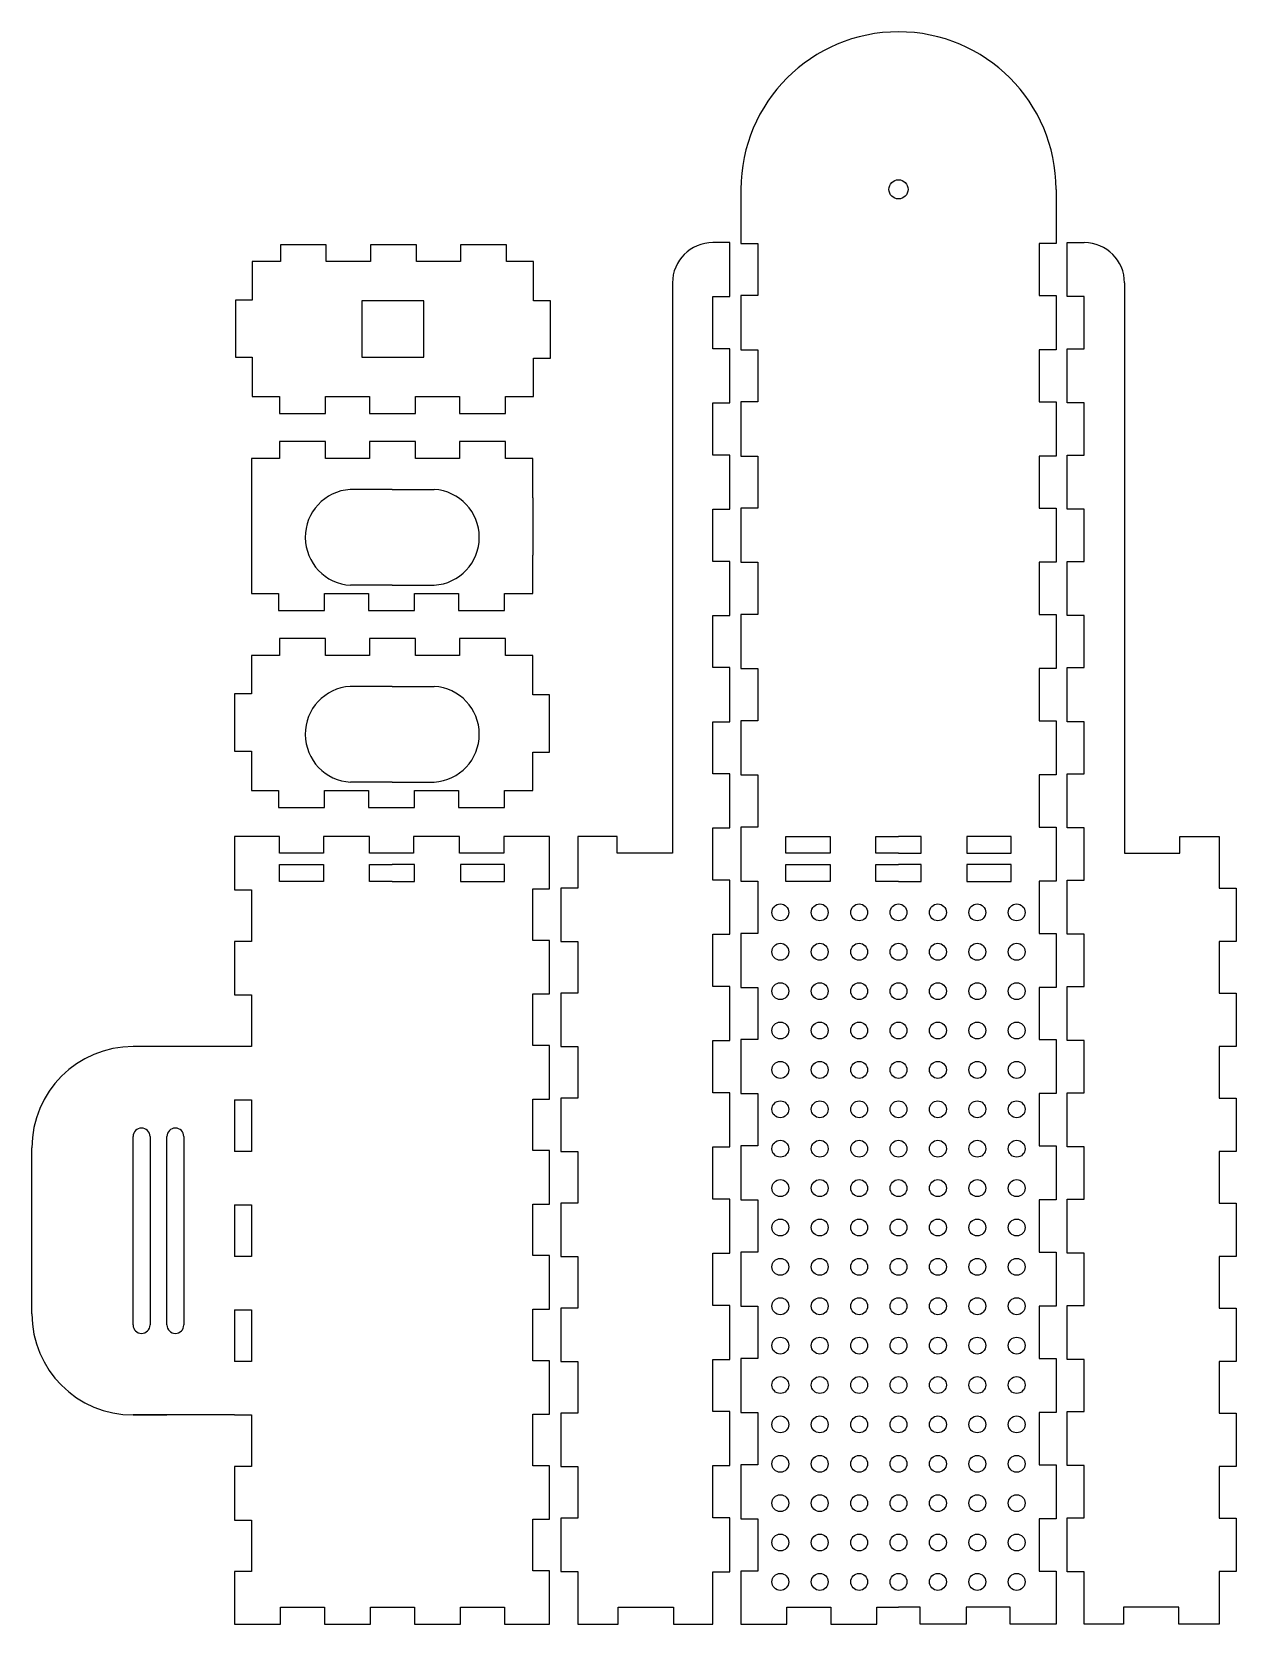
# Model space of a CAD drawing. Extents: x 216 to 430, y 19 to 302.
import ezdxf

# ---------------------------------------------------------------- set-up
doc = ezdxf.new("R2010")
doc.units = 0
doc.header["$MEASUREMENT"] = 0
doc.layers.get('0').update_dxf_attribs({"color": 1, "linetype": 'CONTINUOUS'})

msp = doc.modelspace()

# ---------------------------------------------------------------- linework, layer by layer
at = {"linetype": 'ByBlock'}
for p, q in [((330.29, 257.77), (330.29, 159.38)), ((410.61, 257.77), (410.61, 159.38)), ((286.11, 254.54), (275.11, 254.54)), ((275.11, 254.54), (275.11, 244.54)), ((286.11, 249.54), (286.11, 254.54)), ((286.11, 244.54), (286.11, 249.54)), ((275.11, 244.54), (286.11, 244.54)), ((280.45, 221.04), (272.99, 221.04)), ((280.45, 221.04), (287.95, 221.04)), ((255.45, 219.7), (255.45, 209.54)), ((305.45, 219.54), (305.45, 209.38)), ((280.45, 204.04), (273.1, 204.04)), ((280.45, 204.04), (287.95, 204.04)), ((280.45, 186.04), (272.99, 186.04)), ((280.45, 186.04), (287.95, 186.04)), ((280.45, 169.04), (273.1, 169.04)), ((280.45, 169.04), (287.95, 169.04)), ((350.45, 159.38), (358.29, 159.38)), ((366.45, 159.38), (370.45, 159.38)), ((374.45, 159.38), (370.45, 159.38)), ((390.45, 159.38), (382.61, 159.38)), ((260.45, 154.38), (268.29, 154.38)), ((276.45, 154.38), (280.45, 154.38)), ((284.45, 154.38), (280.45, 154.38)), ((300.45, 154.38), (292.61, 154.38)), ((350.45, 154.38), (358.29, 154.38)), ((366.45, 154.38), (370.45, 154.38)), ((374.45, 154.38), (370.45, 154.38)), ((390.45, 154.38), (382.61, 154.38)), ((252.45, 122.04), (234.45, 122.04)), ((252.45, 112.55), (252.45, 103.38)), ((234.45, 72.55), (234.45, 106.04)), ((237.45, 106.04), (237.45, 72.55)), ((240.45, 72.55), (240.45, 106.04)), ((243.45, 106.04), (243.45, 72.55)), ((216.45, 74.55), (216.45, 104.04)), ((252.45, 93.88), (252.45, 84.71)), ((252.45, 75.22), (252.45, 66.04)), ((252.45, 56.55), (234.45, 56.55)), ((234.45, 56.55), (240.45, 56.55))]:
    msp.add_line(p, q, dxfattribs=at)
for points in [[(342.45, 274.38), (342.45, 264.77), (345.45, 264.77), (345.45, 255.49), (342.45, 255.49), (342.45, 245.88), (345.45, 245.88), (345.45, 236.6), (342.45, 236.6), (342.45, 226.99), (345.45, 226.99), (345.45, 217.71), (342.45, 217.71), (342.45, 208.11), (345.45, 208.11), (345.45, 198.82), (342.45, 198.82), (342.45, 189.22), (345.45, 189.22), (345.45, 179.93), (342.45, 179.93), (342.45, 170.33), (345.45, 170.33), (345.45, 161.04), (342.45, 161.04), (342.45, 151.44), (345.45, 151.44), (345.45, 142.15), (342.45, 142.15), (342.45, 132.55), (345.45, 132.55), (345.45, 123.27), (342.45, 123.27), (342.45, 113.66), (345.45, 113.66), (345.45, 104.38), (342.45, 104.38), (342.45, 94.77), (345.45, 94.77), (345.45, 85.49), (342.45, 85.49), (342.45, 75.88), (345.45, 75.88), (345.45, 66.6), (342.45, 66.6), (342.45, 56.99), (345.45, 56.99), (345.45, 47.71), (342.45, 47.71), (342.45, 38.11), (345.45, 38.11), (345.45, 28.82), (342.45, 28.82), (342.45, 19.38)], [(398.45, 274.38), (398.45, 264.77), (395.45, 264.77), (395.45, 255.49), (398.45, 255.49), (398.45, 245.88), (395.45, 245.88), (395.45, 236.6), (398.45, 236.6), (398.45, 226.99), (395.45, 226.99), (395.45, 217.71), (398.45, 217.71), (398.45, 208.11), (395.45, 208.11), (395.45, 198.82), (398.45, 198.82), (398.45, 189.22), (395.45, 189.22), (395.45, 179.93), (398.45, 179.93), (398.45, 170.33), (395.45, 170.33), (395.45, 161.04), (398.45, 161.04), (398.45, 151.44), (395.45, 151.44), (395.45, 142.15), (398.45, 142.15), (398.45, 132.55), (395.45, 132.55), (395.45, 123.27), (398.45, 123.27), (398.45, 113.66), (395.45, 113.66), (395.45, 104.38), (398.45, 104.38), (398.45, 94.77), (395.45, 94.77), (395.45, 85.49), (398.45, 85.49), (398.45, 75.88), (395.45, 75.88), (395.45, 66.6), (398.45, 66.6), (398.45, 56.99), (395.45, 56.99), (395.45, 47.71), (398.45, 47.71), (398.45, 38.11), (395.45, 38.11), (395.45, 28.82), (398.45, 28.82), (398.45, 19.38)], [(337.45, 19.38), (337.45, 28.66), (340.45, 28.66), (340.45, 38.27), (337.45, 38.27), (337.45, 47.55), (340.45, 47.55), (340.45, 57.15), (337.45, 57.15), (337.45, 66.44), (340.45, 66.44), (340.45, 76.04), (337.45, 76.04), (337.45, 85.33), (340.45, 85.33), (340.45, 94.93), (337.45, 94.93), (337.45, 104.22), (340.45, 104.22), (340.45, 113.82), (337.45, 113.82), (337.45, 123.11), (340.45, 123.11), (340.45, 132.71), (337.45, 132.71), (337.45, 141.99), (340.45, 141.99), (340.45, 151.6), (337.45, 151.6), (337.45, 160.88), (340.45, 160.88), (340.45, 170.49), (337.45, 170.49), (337.45, 179.77), (340.45, 179.77), (340.45, 189.38), (337.45, 189.38), (337.45, 198.66), (340.45, 198.66), (340.45, 208.27), (337.45, 208.27), (337.45, 217.55), (340.45, 217.55), (340.45, 227.15), (337.45, 227.15), (337.45, 236.44), (340.45, 236.44), (340.45, 246.04), (337.45, 246.04), (337.45, 255.33), (340.45, 255.33), (340.45, 264.93), (337.45, 264.93)], [(403.45, 19.38), (403.45, 28.66), (400.45, 28.66), (400.45, 38.27), (403.45, 38.27), (403.45, 47.55), (400.45, 47.55), (400.45, 57.15), (403.45, 57.15), (403.45, 66.44), (400.45, 66.44), (400.45, 76.04), (403.45, 76.04), (403.45, 85.33), (400.45, 85.33), (400.45, 94.93), (403.45, 94.93), (403.45, 104.22), (400.45, 104.22), (400.45, 113.82), (403.45, 113.82), (403.45, 123.11), (400.45, 123.11), (400.45, 132.71), (403.45, 132.71), (403.45, 141.99), (400.45, 141.99), (400.45, 151.6), (403.45, 151.6), (403.45, 160.88), (400.45, 160.88), (400.45, 170.49), (403.45, 170.49), (403.45, 179.77), (400.45, 179.77), (400.45, 189.38), (403.45, 189.38), (403.45, 198.66), (400.45, 198.66), (400.45, 208.27), (403.45, 208.27), (403.45, 217.55), (400.45, 217.55), (400.45, 227.15), (403.45, 227.15), (403.45, 236.44), (400.45, 236.44), (400.45, 246.04), (403.45, 246.04), (403.45, 255.33), (400.45, 255.33), (400.45, 264.93), (403.45, 264.93)], [(305.45, 219.54), (305.45, 226.54), (300.61, 226.54), (300.61, 229.54), (292.45, 229.54), (292.45, 226.54), (284.61, 226.54), (284.61, 229.54), (276.45, 229.54), (276.45, 226.54), (268.61, 226.54), (268.61, 229.54), (260.45, 229.54), (260.45, 226.54), (255.45, 226.54), (255.45, 219.7)], [(255.45, 209.54), (255.45, 202.54), (260.29, 202.54), (260.29, 199.54), (268.45, 199.54), (268.45, 202.54), (276.29, 202.54), (276.29, 199.54), (284.45, 199.54), (284.45, 202.54), (292.29, 202.54), (292.29, 199.54), (300.45, 199.54), (300.45, 202.54), (305.45, 202.54), (305.45, 209.38)], [(252.45, 28.71), (252.45, 19.38), (260.61, 19.38), (260.61, 22.38), (268.45, 22.38), (268.45, 19.38), (276.61, 19.38), (276.61, 22.38), (284.45, 22.38), (284.45, 19.38), (292.61, 19.38), (292.61, 22.38), (300.45, 22.38), (300.45, 19.38), (308.45, 19.38), (308.45, 28.87), (305.45, 28.87), (305.45, 38.04), (308.45, 38.04), (308.45, 47.54), (305.45, 47.54), (305.45, 56.71), (308.45, 56.71), (308.45, 66.2), (305.45, 66.2), (305.45, 75.38), (308.45, 75.38), (308.45, 84.87), (305.45, 84.87), (305.45, 94.04), (308.45, 94.04), (308.45, 103.54), (305.45, 103.54), (305.45, 112.71), (308.45, 112.71), (308.45, 122.2), (305.45, 122.2), (305.45, 131.38), (308.45, 131.38), (308.45, 140.87), (305.45, 140.87), (305.45, 150.04), (308.45, 150.04), (308.45, 159.38), (300.29, 159.38), (300.29, 156.38), (292.45, 156.38), (292.45, 159.38), (284.29, 159.38), (284.29, 156.38), (276.45, 156.38), (276.45, 159.38), (268.29, 159.38), (268.29, 156.38), (260.45, 156.38), (260.45, 159.38), (252.45, 159.38), (252.45, 149.88), (255.45, 149.88), (255.45, 140.71), (252.45, 140.71), (252.45, 131.22), (255.45, 131.22), (255.45, 122.04), (252.45, 122.04)], [(320.45, 159.38), (313.45, 159.38), (313.45, 150.2), (310.45, 150.2), (310.45, 140.71), (313.45, 140.71), (313.45, 131.54), (310.45, 131.54), (310.45, 122.04), (313.45, 122.04), (313.45, 112.87), (310.45, 112.87), (310.45, 103.38), (313.45, 103.38), (313.45, 94.2), (310.45, 94.2), (310.45, 84.71), (313.45, 84.71), (313.45, 75.54), (310.45, 75.54), (310.45, 66.04), (313.45, 66.04), (313.45, 56.87), (310.45, 56.87), (310.45, 47.38), (313.45, 47.38), (313.45, 38.2), (310.45, 38.2), (310.45, 28.71), (313.45, 28.71), (313.45, 19.38)], [(330.29, 159.38), (330.29, 156.38), (320.45, 156.38), (320.45, 159.38), (320.45, 159.38)], [(358.29, 159.38), (358.29, 156.38), (350.45, 156.38), (350.45, 159.38), (350.45, 159.38)], [(370.45, 156.38), (366.45, 156.38), (366.45, 159.38)], [(370.45, 156.38), (374.45, 156.38), (374.45, 159.38)], [(382.61, 159.38), (382.61, 156.38), (390.45, 156.38), (390.45, 159.38), (390.45, 159.38)], [(410.61, 159.38), (410.61, 156.38), (420.45, 156.38), (420.45, 159.38), (420.45, 159.38)], [(420.45, 159.38), (427.45, 159.38), (427.45, 150.2), (430.45, 150.2), (430.45, 140.71), (427.45, 140.71), (427.45, 131.54), (430.45, 131.54), (430.45, 122.04), (427.45, 122.04), (427.45, 112.87), (430.45, 112.87), (430.45, 103.38), (427.45, 103.38), (427.45, 94.2), (430.45, 94.2), (430.45, 84.71), (427.45, 84.71), (427.45, 75.54), (430.45, 75.54), (430.45, 66.04), (427.45, 66.04), (427.45, 56.87), (430.45, 56.87), (430.45, 47.38), (427.45, 47.38), (427.45, 38.2), (430.45, 38.2), (430.45, 28.71), (427.45, 28.71), (427.45, 19.38)], [(268.29, 154.38), (268.29, 151.38), (260.45, 151.38), (260.45, 154.38), (260.45, 154.38)], [(280.45, 151.38), (276.45, 151.38), (276.45, 154.38)], [(280.45, 151.38), (284.45, 151.38), (284.45, 154.38)], [(292.61, 154.38), (292.61, 151.38), (300.45, 151.38), (300.45, 154.38), (300.45, 154.38)], [(358.29, 154.38), (358.29, 151.38), (350.45, 151.38), (350.45, 154.38), (350.45, 154.38)], [(370.45, 151.38), (366.45, 151.38), (366.45, 154.38)], [(370.45, 151.38), (374.45, 151.38), (374.45, 154.38)], [(382.61, 154.38), (382.61, 151.38), (390.45, 151.38), (390.45, 154.38), (390.45, 154.38)], [(252.45, 112.55), (255.45, 112.55), (255.45, 103.38), (252.45, 103.38)], [(252.45, 93.88), (255.45, 93.88), (255.45, 84.71), (252.45, 84.71)], [(252.45, 75.22), (255.45, 75.22), (255.45, 66.04), (252.45, 66.04)], [(252.45, 56.55), (255.45, 56.55), (255.45, 47.38), (252.45, 47.38), (252.45, 37.88), (255.45, 37.88), (255.45, 28.71), (252.45, 28.71), (252.45, 28.71)], [(313.45, 19.38), (320.61, 19.38), (320.61, 22.38), (330.45, 22.38), (330.45, 19.38), (337.45, 19.38)], [(342.45, 19.38), (350.61, 19.38), (350.61, 22.38), (358.45, 22.38), (358.45, 19.38), (366.61, 19.38), (366.61, 22.38), (370.45, 22.38)], [(398.45, 19.38), (390.29, 19.38), (390.29, 22.38), (382.45, 22.38), (382.45, 19.38), (374.29, 19.38), (374.29, 22.38), (370.45, 22.38)], [(427.45, 19.38), (420.29, 19.38), (420.29, 22.38), (410.45, 22.38), (410.45, 19.38), (403.45, 19.38)]]:
    msp.add_lwpolyline(points)
for points in [[(252.61, 254.7), (252.61, 244.54), (255.61, 244.54), (255.61, 237.54), (260.45, 237.54), (260.45, 234.54), (268.61, 234.54), (268.61, 237.54), (276.45, 237.54), (276.45, 234.54), (284.61, 234.54), (284.61, 237.54), (292.45, 237.54), (292.45, 234.54), (300.61, 234.54), (300.61, 237.54), (305.61, 237.54), (305.61, 244.38), (308.61, 244.38), (308.61, 254.54), (305.61, 254.54), (305.61, 261.54), (300.77, 261.54), (300.77, 264.54), (292.61, 264.54), (292.61, 261.54), (284.77, 261.54), (284.77, 264.54), (276.61, 264.54), (276.61, 261.54), (268.77, 261.54), (268.77, 264.54), (260.61, 264.54), (260.61, 261.54), (255.61, 261.54), (255.61, 254.7), (252.61, 254.7)], [(255.45, 174.54), (255.45, 167.54), (260.29, 167.54), (260.29, 164.54), (268.45, 164.54), (268.45, 167.54), (276.29, 167.54), (276.29, 164.54), (284.45, 164.54), (284.45, 167.54), (292.29, 167.54), (292.29, 164.54), (300.45, 164.54), (300.45, 167.54), (305.45, 167.54), (305.45, 174.38), (308.45, 174.38), (308.45, 184.54), (305.45, 184.54), (305.45, 191.54), (300.61, 191.54), (300.61, 194.54), (292.45, 194.54), (292.45, 191.54), (284.61, 191.54), (284.61, 194.54), (276.45, 194.54), (276.45, 191.54), (268.61, 191.54), (268.61, 194.54), (260.45, 194.54), (260.45, 191.54), (255.45, 191.54), (255.45, 184.7), (252.45, 184.7), (252.45, 174.54), (255.45, 174.54)]]:
    msp.add_lwpolyline(points, close=True)
for centre, radius in [((370.45, 274.38), 1.7), ((370.45, 274.38), 1.7), ((349.45, 145.88), 1.5), ((356.45, 145.88), 1.5), ((363.45, 145.88), 1.5), ((370.45, 145.88), 1.5), ((377.45, 145.88), 1.5), ((384.45, 145.88), 1.5), ((391.45, 145.88), 1.5), ((349.45, 138.88), 1.5), ((356.45, 138.88), 1.5), ((363.45, 138.88), 1.5), ((370.45, 138.88), 1.5), ((377.45, 138.88), 1.5), ((384.45, 138.88), 1.5), ((391.45, 138.88), 1.5), ((349.45, 131.88), 1.5), ((356.45, 131.88), 1.5), ((363.45, 131.88), 1.5), ((370.45, 131.88), 1.5), ((377.45, 131.88), 1.5), ((384.45, 131.88), 1.5), ((391.45, 131.88), 1.5), ((349.45, 124.88), 1.5), ((356.45, 124.88), 1.5), ((363.45, 124.88), 1.5), ((370.45, 124.88), 1.5), ((377.45, 124.88), 1.5), ((384.45, 124.88), 1.5), ((391.45, 124.88), 1.5), ((349.45, 117.88), 1.5), ((356.45, 117.88), 1.5), ((363.45, 117.88), 1.5), ((370.45, 117.88), 1.5), ((377.45, 117.88), 1.5), ((384.45, 117.88), 1.5), ((391.45, 117.88), 1.5), ((349.45, 110.88), 1.5), ((356.45, 110.88), 1.5), ((363.45, 110.88), 1.5), ((370.45, 110.88), 1.5), ((377.45, 110.88), 1.5), ((384.45, 110.88), 1.5), ((391.45, 110.88), 1.5), ((349.45, 103.88), 1.5), ((356.45, 103.88), 1.5), ((363.45, 103.88), 1.5), ((370.45, 103.88), 1.5), ((377.45, 103.88), 1.5), ((384.45, 103.88), 1.5), ((391.45, 103.88), 1.5), ((349.45, 96.88), 1.5), ((356.45, 96.88), 1.5), ((363.45, 96.88), 1.5), ((370.45, 96.88), 1.5), ((377.45, 96.88), 1.5), ((384.45, 96.88), 1.5), ((391.45, 96.88), 1.5), ((349.45, 89.88), 1.5), ((356.45, 89.88), 1.5), ((363.45, 89.88), 1.5), ((370.45, 89.88), 1.5), ((377.45, 89.88), 1.5), ((384.45, 89.88), 1.5), ((391.45, 89.88), 1.5), ((349.45, 82.88), 1.5), ((356.45, 82.88), 1.5), ((363.45, 82.88), 1.5), ((370.45, 82.88), 1.5), ((377.45, 82.88), 1.5), ((384.45, 82.88), 1.5), ((391.45, 82.88), 1.5), ((349.45, 75.88), 1.5), ((356.45, 75.88), 1.5), ((363.45, 75.88), 1.5), ((370.45, 75.88), 1.5), ((377.45, 75.88), 1.5), ((384.45, 75.88), 1.5), ((391.45, 75.88), 1.5), ((349.45, 68.88), 1.5), ((356.45, 68.88), 1.5), ((363.45, 68.88), 1.5), ((370.45, 68.88), 1.5), ((377.45, 68.88), 1.5), ((384.45, 68.88), 1.5), ((391.45, 68.88), 1.5), ((349.45, 61.88), 1.5), ((356.45, 61.88), 1.5), ((363.45, 61.88), 1.5), ((370.45, 61.88), 1.5), ((377.45, 61.88), 1.5), ((384.45, 61.88), 1.5), ((391.45, 61.88), 1.5), ((349.45, 54.88), 1.5), ((356.45, 54.88), 1.5), ((363.45, 54.88), 1.5), ((370.45, 54.88), 1.5), ((377.45, 54.88), 1.5), ((384.45, 54.88), 1.5), ((391.45, 54.88), 1.5), ((349.45, 47.88), 1.5), ((356.45, 47.88), 1.5), ((363.45, 47.88), 1.5), ((370.45, 47.88), 1.5), ((377.45, 47.88), 1.5), ((384.45, 47.88), 1.5), ((391.45, 47.88), 1.5), ((349.45, 40.88), 1.5), ((356.45, 40.88), 1.5), ((363.45, 40.88), 1.5), ((370.45, 40.88), 1.5), ((377.45, 40.88), 1.5), ((384.45, 40.88), 1.5), ((391.45, 40.88), 1.5), ((349.45, 33.88), 1.5), ((356.45, 33.88), 1.5), ((363.45, 33.88), 1.5), ((370.45, 33.88), 1.5), ((377.45, 33.88), 1.5), ((384.45, 33.88), 1.5), ((391.45, 33.88), 1.5), ((349.45, 26.88), 1.5), ((356.45, 26.88), 1.5), ((363.45, 26.88), 1.5), ((370.45, 26.88), 1.5), ((377.45, 26.88), 1.5), ((384.45, 26.88), 1.5), ((391.45, 26.88), 1.5)]:
    msp.add_circle(centre, radius, dxfattribs=at)
for centre, radius, start, end in [((370.45, 274.38), 28, 90, 180), ((370.45, 274.38), 28, 0, 90), ((337.45, 257.77), 7.16, 90, 180), ((403.45, 257.77), 7.16, 0, 90), ((273.55, 212.54), 8.52, 93.8024, 266.9657), ((287.44, 212.54), 8.52, 273.4181, 86.5819), ((273.55, 177.54), 8.52, 93.8024, 266.9657), ((287.44, 177.54), 8.52, 273.4181, 86.5819), ((234.45, 104.04), 18, 90, 180), ((235.95, 106.04), 1.5, 0, 180), ((241.95, 106.04), 1.5, 0, 180), ((234.45, 74.55), 18, 180, 270), ((235.95, 72.55), 1.5, 180, 0), ((241.95, 72.55), 1.5, 180, 0)]:
    msp.add_arc(centre, radius, start, end, dxfattribs=at)

doc.saveas('drawing.dxf')
